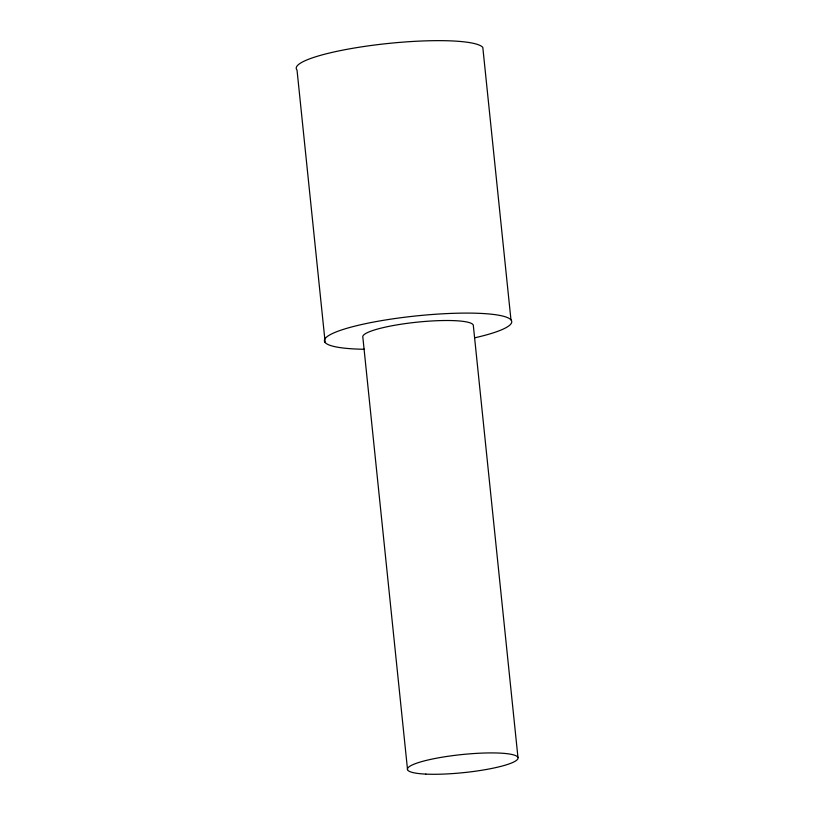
<?xml version="1.0" encoding="UTF-8"?>
<svg xmlns="http://www.w3.org/2000/svg" width="815" height="815" viewBox="0 0 815 815"><rect width="100%" height="100%" fill="white"/><g stroke="black" fill="none" stroke-linecap="round" stroke-linejoin="round"><path stroke-width="1.22" d="M510.964 319.847L482.806 47.402A94.173 15.383 -5.9 0 0 377.742 44.642A94.173 15.383 -5.9 0 0 297.027 70.1L325.175 342.545M517.973 757.543L473.291 325.144A55.593 9.077 -5.9 0 0 415.059 322.383A55.593 9.077 -5.9 0 0 362.848 337.247L407.531 769.645M364.468 349.268A94.173 15.383 -5.9 0 1 347.129 328.231A94.173 15.383 -5.9 0 1 486.198 313.734A94.173 15.383 -5.9 0 1 475.064 337.736M425.838 774.107A55.593 9.077 -5.9 0 0 516.873 760.028A55.593 9.077 -5.9 0 0 445.55 756.656A55.593 9.077 -5.9 0 0 425.838 774.107"/></g></svg>
